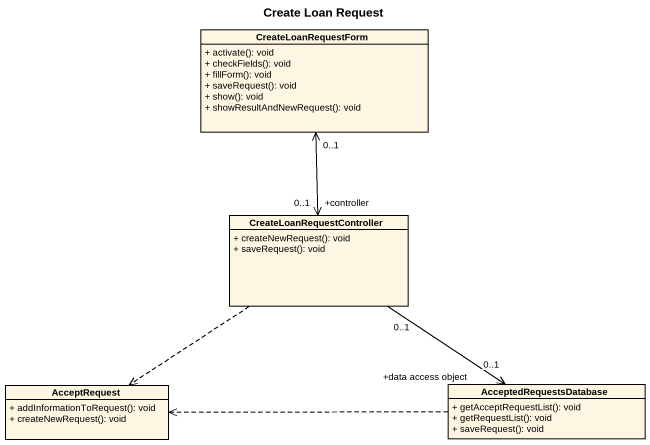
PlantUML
@startuml
title Create Loan Request
hide circle
hide empty members
skinparam classAttributeIconSize 0
class CreateLoanRequestForm {
  + activate(): void
  + checkFields(): void
  + fillForm(): void
  + saveRequest(): void
  + show(): void
  + showResultAndNewRequest(): void
}
class CreateLoanRequestController {
  + createNewRequest(): void
  + saveRequest(): void
}
class AcceptRequest {
  + addInformationToRequest(): void
  + createNewRequest(): void
}
class AcceptedRequestsDatabase {
  + getAcceptRequestList(): void
  + getRequestList(): void
  + saveRequest(): void
}
CreateLoanRequestForm "0..1" <--> "+controller\n0..1" CreateLoanRequestController
CreateLoanRequestController ..> AcceptRequest
CreateLoanRequestController "0..1" --> "+data access object\n0..1" AcceptedRequestsDatabase
AcceptedRequestsDatabase .left.> AcceptRequest
@enduml
